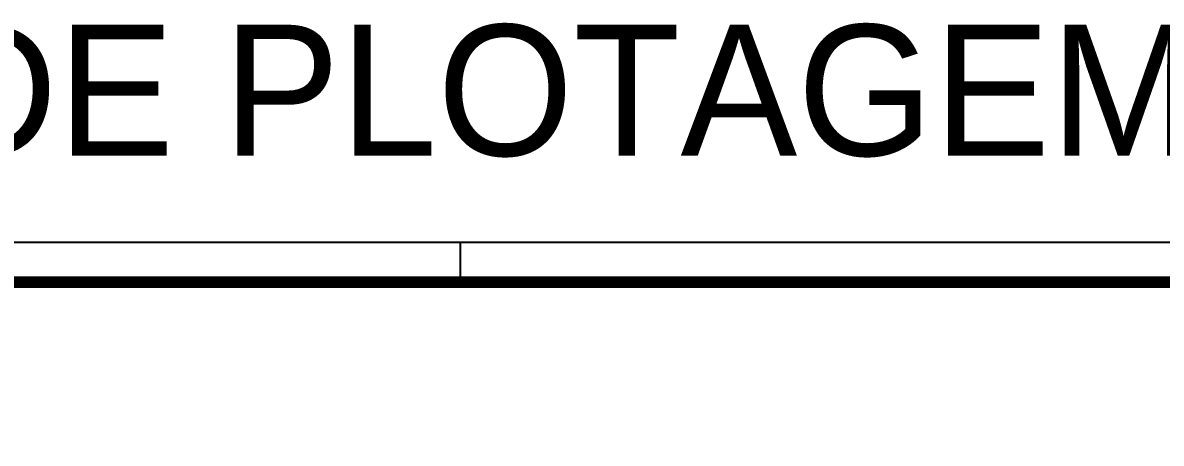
# Model space of a CAD drawing. Header units: millimetres. Extents: x -967 to 563, y -1588 to 506.
# Drawn here: x 73.27 to 101.96, y -216.32 to -205.73 of the extents above; entities that cross this region are included whole.
import ezdxf
from ezdxf.enums import TextEntityAlignment as Align

# ---------------------------------------------------------------- set-up
doc = ezdxf.new("R2010")
doc.units = ezdxf.units.MM
doc.layers.add('00 - IMPPER - FOLHA - BORDAS', color=1, linetype='Continuous')
doc.styles.add('TD1', font='', dxfattribs={"width": 1.125, "height": 0.0033})
doc.styles.get('TD1').set_extended_font_data('Century Gothic')

# ---------------------------------------------------------------- blocks, each defined once
blk = doc.blocks.new('a0 impper')
at = {"layer": '00 - IMPPER - FOLHA - BORDAS'}
blk.add_line((2764.489, 1199.811), (2764.489, 1198.811), dxfattribs=at)
blk.add_lwpolyline([(2701.089, 1145.411), (2701.089, 1115.711), (2819.989, 1115.711), (2819.989, 1199.811), (2702.589, 1199.811)], dxfattribs=at)
at = {"layer": '00 - IMPPER - FOLHA - BORDAS', "const_width": 0.3}
blk.add_lwpolyline([(2703.589, 1116.711), (2818.989, 1116.711), (2818.989, 1198.811), (2703.589, 1198.811)], close=True, dxfattribs=at)

msp = doc.modelspace()

# ---------------------------------------------------------------- block references
msp.add_blockref('a0 impper', (-2680.1975, -1411.0778))

# ---------------------------------------------------------------- texts
at = {"color": 7, "style": 'TD1'}
msp.add_text('A0 - ESCALA DE PLOTAGEM =1:100', height=3.3, dxfattribs=at).set_placement((80.3418, -209.0809), align=Align.CENTER)
msp.add_text('A0 - ESCALA DE PLOTAGEM =1:100', height=3.3, dxfattribs=at).set_placement((80.3418, -209.0809), align=Align.CENTER)

doc.saveas('drawing.dxf')
